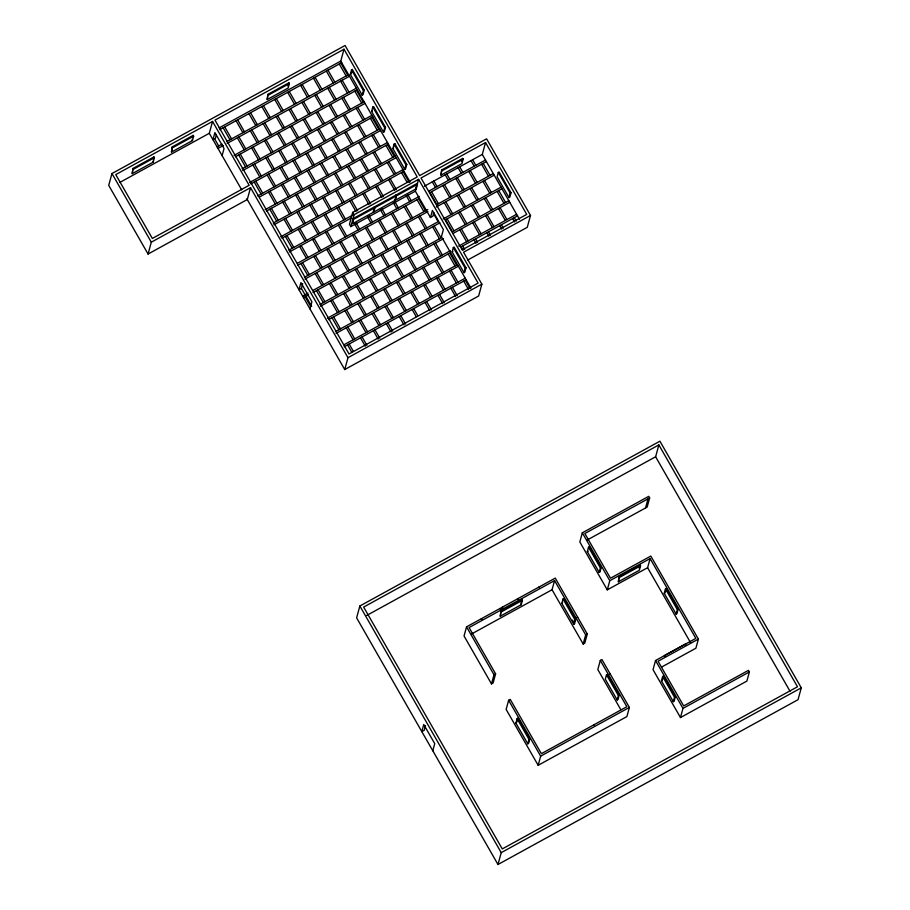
<?xml version="1.0" encoding="UTF-8"?>
<svg xmlns="http://www.w3.org/2000/svg" width="910" height="910" viewBox="0 0 910 910"><rect width="100%" height="100%" fill="white"/><g stroke="black" fill="none" stroke-linecap="round" stroke-linejoin="round"><path stroke-width="1.36" d="M467.763 259.998L527.265 227.318L530.507 215.454L486.588 138.832L419.647 175.607L345.061 45.5L111.964 173.537L108.722 185.39L148.068 254.038L247.281 199.54L250.523 187.688L151.31 242.185L148.068 254.038M132.974 168.452L132.223 173.651L153.198 162.139L154.404 157.737L153.938 156.941L132.974 168.452L132.223 173.651M153.335 159.136L153.938 156.941M172.229 146.897L171.478 152.095L192.454 140.572L193.659 136.17L193.193 135.374L172.229 146.897L171.478 152.095M192.59 137.581L193.193 135.374M241.707 189.826L209.3 133.292L212.542 121.439L115.752 174.606L152.357 238.454L249.147 185.287L212.542 121.439M216.352 134.794L215.386 138.354L212.963 139.674L214.908 132.564L224.053 148.523L222.108 155.644M267.938 94.322L267.199 99.52L288.163 88.008L289.369 83.595L288.914 82.799L267.938 94.322L267.199 99.52M288.004 86.109L288.914 82.799M410.091 182L340.772 61.072L344.014 49.22L214.965 120.109L349.019 353.979L478.068 283.09L418.6 179.327L354.07 214.771L350.828 226.624L415.347 191.18L418.6 179.327M350.316 74.324L351.522 69.922L352.329 69.478L364.227 90.238L363.022 94.64L362.214 95.084L350.316 74.324L351.123 73.881M351.431 72.789L352.329 69.478M311.686 306.363L301.392 288.413L302.689 283.67M362.214 95.084L363.42 90.681L351.522 69.922M309.957 308.888L311.902 301.779L300.926 282.623L298.98 289.733L301.392 288.413M371.599 111.441L372.804 107.039L373.612 106.595L385.499 127.354L384.293 131.757L383.497 132.2L371.599 111.441L372.406 110.997M344.014 49.22L417.224 176.938L352.693 212.371L349.451 224.235L350.828 226.624M353.41 218.445L352.659 223.644L373.635 212.121L374.829 207.719L374.374 206.923L353.41 218.445L352.659 223.644M383.497 132.2L384.691 127.798L372.804 107.039M373.475 210.233L374.374 206.923M373.578 211.109L374.784 206.706L395.748 195.184L396.214 195.98L395.008 200.382L374.033 211.905L374.784 206.706M392.87 148.557L394.075 144.155L394.883 143.712L406.781 164.471L405.576 168.873L404.768 169.317L392.87 148.557L393.677 148.114M394.28 145.918L394.883 143.712M530.507 215.454L463.565 252.229L481.868 284.159L478.626 296.012L344.731 369.551L347.973 357.698L250.523 187.688M395.554 197.163L396.157 194.968L417.121 183.445L416.382 188.643L395.406 200.166L394.951 199.37M395.406 200.166L396.157 194.968M404.768 169.317L405.974 164.903L394.075 144.155M416.223 186.743L417.121 183.445M441.725 169.931L440.975 175.13L461.95 163.618L463.156 159.216L462.701 158.408L441.725 169.931L440.975 175.13M433.842 212.633L432.864 216.193L430.453 217.524L432.398 210.415L443.375 229.57L441.43 236.68L470.936 288.163M461.791 161.718L462.701 158.408M452.122 251.922L453.328 247.52L454.135 247.076L466.022 267.836L464.817 272.238L464.02 272.681L452.122 251.922L452.93 251.478M519.508 219.333L482.3 154.416L485.542 142.551L421.012 177.996L462.189 249.84L526.719 214.396L485.542 142.551M359.86 606.003L356.618 617.856L497.986 864.5L798.036 699.688L801.278 687.835L659.909 441.202L359.86 606.003L501.228 852.647L497.986 864.5M464.02 272.681L465.215 268.268L453.328 247.52M498.305 172.434L497.11 176.836L508.997 197.595L509.805 197.151L511.01 192.749L499.112 171.99L498.305 172.434L510.203 193.193L508.997 197.595M425.527 725.532L424.231 730.275L421.808 731.606L423.753 724.485L434.741 743.641L432.796 750.761M466.546 626.854L464.043 635.988L491.491 683.888L493.106 683L495.609 673.855L469.071 627.559L554.565 580.591L585.676 634.873L583.173 644.018L584.789 643.131L587.291 633.986L555.259 578.112L466.546 626.854L493.993 674.742L491.491 683.888M501.012 611.019L500.261 616.218L521.237 604.706L522.431 600.304L521.976 599.508L501.012 611.019L500.261 616.218M521.077 602.807L521.976 599.508M600.316 660.41L626.854 706.706L541.359 753.673L510.248 699.392L508.633 700.279L506.131 709.425L538.163 765.299L626.888 716.568L629.379 707.423L601.931 659.534L600.316 660.41L597.813 669.555L620.859 709.766M583.173 644.018L552.063 589.737L554.565 580.591M515.902 723.075L517.107 718.672L517.915 718.229L529.813 738.977L528.608 743.379L527.8 743.823L515.902 723.075L516.709 722.631M517.016 721.528L517.915 718.229M561.834 603.387L563.04 598.985L563.847 598.541L575.746 619.301L574.54 623.703L573.732 624.146L561.834 603.387L562.642 602.943M587.303 539.948L647.146 507.086L649.649 497.941L648.728 496.337L582.32 532.816L579.829 541.962L607.277 589.851L647.601 567.703L650.104 558.558L609.78 580.705L607.277 589.851M527.8 743.823L529.006 739.42L517.107 718.672M587.314 551.619L588.52 547.217L589.327 546.774L601.214 567.521L600.009 571.924L599.201 572.367L587.314 551.619L588.122 551.176M573.732 624.146L574.938 619.744L563.04 598.985M538.163 765.299L540.654 756.153L508.633 700.279M599.201 572.367L600.407 567.965L588.52 547.217M619.13 576.576L618.39 581.774L639.355 570.263L640.56 565.849L640.105 565.053L619.13 576.576L618.39 581.774M790.028 691.259L655.621 456.774L658.863 444.922L363.647 607.072L502.274 848.928L797.49 686.777L658.863 444.922M645.531 507.962L648.034 498.828M606.504 674.81L605.309 679.213L617.196 699.972L618.004 699.528L619.209 695.126L607.311 674.367L606.504 674.81L618.402 695.57L617.196 699.972M639.195 568.363L639.798 566.157M664.243 593.32L665.449 588.918L666.256 588.474L678.143 609.222L676.949 613.636L676.141 614.079L664.243 593.32L665.051 592.876M665.346 591.773L666.256 588.474M650.104 558.558L695.854 638.376L655.53 660.523L653.027 669.669L680.475 717.558L746.883 681.089L749.385 671.944L748.475 670.34L683.683 705.933L658.055 661.24L698.391 639.082L650.809 556.067L610.473 578.225L584.857 533.522L649.649 497.941M676.141 614.079L677.347 609.666L665.449 588.918M661.433 680.919L662.639 676.517L663.435 676.073L675.334 696.832L674.128 701.235L673.32 701.678L661.433 680.919L662.241 680.475M662.537 679.383L663.435 676.073M673.32 701.678L674.526 697.276L662.639 676.517M698.391 639.082L695.888 648.227L661.672 667.019M680.475 717.558L682.978 708.412L655.53 660.523M133.429 169.249L154.404 157.737M172.684 147.693L193.659 136.17M268.393 95.118L289.369 83.595M119.961 182.364L209.3 133.292M219.162 127.878L340.772 61.072M219.731 129.664L341.694 62.676M217.081 146.863L222.085 144.11M226.601 141.63L348.553 74.643M217.99 148.455L223.371 145.509M227.193 143.405L349.463 76.247M234.052 155.382L356.333 88.213M235.292 156.804L357.243 89.817M363.42 90.681L364.227 90.238M242.151 168.771L364.114 101.784M242.743 170.545L365.024 103.387M249.613 182.523L371.883 115.354M250.841 183.934L372.804 116.946M257.712 195.912L379.663 128.924M384.691 127.798L385.499 127.354M259.43 197.06L380.585 130.517M265.163 209.653L387.444 142.495M266.402 211.075L388.354 144.087M273.262 223.052L395.224 156.065M273.853 224.827L396.134 157.657M405.974 164.903L406.781 164.471M280.724 236.793L402.993 169.635M281.952 238.215L403.915 171.228M288.823 250.182L352.215 215.363M289.414 251.956L351.203 218.025M353.865 219.242L374.829 207.719M375.238 207.503L396.214 195.98M396.612 195.764L417.588 184.241M442.18 170.727L463.156 159.216M424.39 186.22L482.3 154.416M297.411 263.308L419.203 196.412M428.712 191.191L485.496 160.001M297.513 265.356L418.668 198.812L425.527 210.779M486.418 161.593L429.952 192.601L436.823 204.579L493.277 173.571M304.372 277.322L427.78 209.539M304.964 279.097L427.893 211.575M436.277 206.968L494.198 175.164M302.632 296.125L308.012 293.168M312.96 290.449L438.142 221.687L433.342 213.315M443.147 218.946L501.057 187.142M303.553 297.718L308.547 294.976M313.074 292.485L439.86 222.848M501.967 188.734L445.513 219.742L452.372 231.72L508.838 200.7M510.203 193.193L511.01 192.749M319.933 304.463L441.077 237.919L434.218 225.942M320.525 306.238L443.443 238.716M452.964 233.495L509.748 202.304M327.384 318.204L450.313 250.694M458.697 246.087L516.618 214.271M328.624 319.626L449.779 253.082L456.638 265.06M517.528 215.875L461.063 246.883L463.053 250.341M335.483 331.604L457.446 264.617M336.086 333.378L458.356 266.209M465.215 268.268L466.022 267.836M344.071 344.731L465.226 278.187M344.185 346.767L466.136 279.779M347.973 357.698L481.868 284.159M366.628 615.501L655.621 456.774M500.318 609.302L502.786 607.948L502.32 607.152M501.467 611.816L522.431 600.304M471.528 633.986L552.063 589.737M600.407 567.965L601.214 567.521M619.585 577.372L640.56 565.849M576.906 617.617L577.713 617.173M574.938 619.744L575.746 619.301M493.993 674.742L495.609 673.855M585.676 634.873L587.291 633.986M677.347 609.666L678.143 609.222M609.381 674.287L610.189 673.844M529.006 739.42L529.813 738.977M618.402 695.57L619.209 695.126M540.654 756.153L629.379 707.423M674.526 697.276L675.334 696.832M682.978 708.412L749.385 671.944M501.228 852.647L801.278 687.835M483.187 163.368L490.058 175.334M498.748 190.508L505.607 202.475M514.298 217.638L516.288 221.107M481.572 164.255L488.442 176.221M497.133 191.396L503.992 203.362M512.683 218.525L514.673 221.983M472.62 159.728L475.828 165.313M484.518 180.476L491.377 192.454M500.068 207.617L506.938 219.594M471.005 160.615L474.212 166.2M482.903 181.363L489.762 193.341M498.452 208.504L505.323 220.482M470.288 170.454L477.147 182.432M485.838 197.595L492.708 209.562M501.399 224.736L503.378 228.194M468.673 171.342L475.532 183.308M484.222 198.482L491.093 210.449M499.783 225.623L501.763 229.081M459.709 166.814L462.917 172.399M471.608 187.574L478.478 199.54M487.168 214.703L494.028 226.681M458.105 167.702L461.302 173.287M469.992 188.45L476.863 200.427M485.553 215.59L492.412 227.568M457.377 177.541L464.236 189.519M472.938 204.682L479.798 216.66M488.488 231.822L490.479 235.28M455.762 178.428L462.633 190.406M471.323 205.569L478.182 217.536M486.873 232.71L488.863 236.168M446.81 173.901L450.006 179.486M458.708 194.66L465.567 206.627M474.258 221.79L481.128 233.768M445.195 174.788L448.402 180.373M457.093 195.548L463.952 207.514M472.643 222.677L479.513 234.655M444.478 184.628L451.337 196.606M460.028 211.768L466.887 223.746M475.589 238.909L477.568 242.367M442.863 185.515L449.722 197.493M458.412 212.656L465.283 224.633M473.974 239.796L475.953 243.254M433.899 180.988L437.107 186.584M445.798 201.747L452.657 213.713M461.359 228.888L468.218 240.854M432.296 181.875L435.492 187.471M444.182 202.634L451.053 214.601M459.743 229.775L466.602 241.742M647.601 567.703L690.542 642.608M431.567 191.726L438.427 203.692M447.128 218.855L453.988 230.833M462.678 245.996L464.657 249.454M685.856 644.871L685.401 644.075L664.425 655.598L664.88 656.394M415.927 187.847L416.382 188.643M415.347 191.18L430.453 217.524M340.886 63.12L347.745 75.086M356.436 90.261L363.306 102.227M371.997 117.39L378.856 129.368M387.546 144.531L394.417 156.509M403.107 171.671L409.284 182.444M465.328 280.223L470.129 288.606M339.271 64.007L346.13 75.974M354.832 91.136L361.691 103.114M370.381 118.277L377.24 130.255M385.942 145.418L392.801 157.396M401.492 172.559L406.986 182.136M417.053 199.7L423.912 211.666M432.603 226.829L439.473 238.807M448.164 253.97L455.023 265.947M463.713 281.11L468.525 289.494M342.205 80.228L349.076 92.206M357.766 107.369L364.626 119.346M373.316 134.509L380.187 146.476M388.877 161.65L395.736 173.617M407.862 194.774L411.297 200.757M419.988 215.92L426.847 227.898M435.549 243.061L442.408 255.039M451.098 270.202L457.957 282.168M340.59 81.115L347.461 93.093M356.151 108.256L363.01 120.222M371.712 135.397L378.571 147.363M387.262 162.537L394.121 174.504M406.247 195.661L409.682 201.645M418.373 216.807L425.243 228.785M433.933 243.948L440.793 255.915M449.483 271.089L456.354 283.055M327.975 70.206L334.846 82.173M343.536 97.347L350.396 109.314M359.086 124.488L365.957 136.454M374.647 151.617L381.506 163.595M390.197 178.758L396.373 189.53M405.758 205.899L412.617 217.865M421.319 233.04L428.178 245.006M436.868 260.169L443.727 272.147M452.429 287.31L457.229 295.693M326.36 71.094L333.231 83.06M341.921 98.234L348.78 110.201M357.482 125.364L364.341 137.342M373.032 152.505L379.891 164.482M388.593 179.645L394.769 190.417M404.142 206.786L411.001 218.753M419.703 233.927L426.562 245.893M435.253 261.056L442.123 273.034M450.814 288.197L455.614 296.58M394.542 199.586L395.008 200.382M329.306 87.314L336.165 99.292M344.856 114.455L351.726 126.433M360.417 141.596L367.276 153.574M375.966 168.737L382.837 180.703M394.963 201.861L398.387 207.844M407.077 223.007L413.948 234.985M422.638 250.148L429.497 262.125M438.199 277.288L445.058 289.255M327.691 88.202L334.55 100.18M343.241 115.343L350.111 127.32M358.802 142.483L365.661 154.45M374.363 169.624L381.222 181.59M393.348 202.748L396.771 208.731M405.473 223.894L412.332 235.872M421.023 251.035L427.893 263.013M436.584 278.176L443.443 290.142M582.32 532.816L609.78 580.705M315.076 77.293L321.935 89.271M330.626 104.434L337.496 116.4M346.187 131.575L353.046 143.541M361.736 158.704L368.607 170.682M377.297 185.845L383.474 196.628M392.847 212.986L399.717 224.963M408.408 240.126L415.267 252.093M423.969 267.267L430.828 279.233M439.519 294.396L444.319 302.78M313.461 78.18L320.32 90.158M329.01 105.321L335.881 117.288M344.572 132.462L351.431 144.428M360.132 159.591L366.992 171.569M375.682 186.732L381.859 197.504M391.243 213.873L398.102 225.839M406.793 241.013L413.663 252.98M422.354 268.154L429.213 280.121M437.903 295.284L442.715 303.667M316.396 94.412L323.266 106.379M331.957 121.542L338.816 133.52M347.506 148.683L354.377 160.661M363.067 175.823L369.926 187.79M382.052 208.947L385.487 214.931M394.178 230.105L401.037 242.071M409.727 257.234L416.598 269.212M425.288 284.375L432.148 296.353M314.78 95.288L321.651 107.266M330.341 122.429L337.2 134.407M345.891 149.57L352.762 161.548M361.452 176.711L368.311 188.677M380.437 209.835L383.872 215.818M392.563 230.981L399.422 242.959M408.124 258.121L414.983 270.099M423.673 285.262L430.544 297.24M302.165 84.38L309.036 96.358M317.726 111.52L324.586 123.498M333.276 138.661L340.147 150.628M348.837 165.802L355.696 177.768M364.387 192.931L370.563 203.715M379.948 220.072L386.807 232.05M395.497 247.213L402.368 259.191M411.058 274.354L417.917 286.32M426.619 301.494L431.42 309.866M373.168 211.325L373.635 212.121M300.55 85.267L307.421 97.245M316.111 112.408L322.97 124.386M331.661 139.548L338.531 151.515M347.222 166.689L354.081 178.656M362.783 193.819L368.959 204.602M378.333 220.959L385.192 232.937M393.893 248.1L400.753 260.067M409.443 275.241L416.314 287.207M425.004 302.37L429.804 310.754M303.496 101.499L310.355 113.466M319.046 128.64L325.916 140.606M334.607 155.769L341.466 167.747M350.157 182.91L357.027 194.888M369.153 216.034L372.577 222.017M381.267 237.191L388.138 249.158M396.828 264.321L403.687 276.299M412.389 291.462L419.248 303.439M301.881 102.386L308.74 114.353M317.431 129.516L324.301 141.494M332.992 156.656L339.851 168.634M348.553 183.797L355.412 195.775M367.538 216.921L370.962 222.905M379.663 238.079L386.522 250.045M395.213 265.208L402.072 277.186M410.774 292.349L417.633 304.327M289.266 91.466L296.125 103.444M304.816 118.607L311.686 130.585M320.377 145.748L327.236 157.726M335.926 172.889L342.797 184.855M351.488 200.029L357.664 210.801M367.037 227.159L373.908 239.137M382.598 254.299L389.457 266.277M398.148 281.44L405.018 293.407M413.709 308.581L417.826 315.759M287.651 92.354L294.51 104.331M303.201 119.494L310.071 131.472M318.762 146.635L325.621 158.602M334.311 173.776L341.182 185.742M349.872 200.905L356.049 211.689M365.433 228.046L372.292 240.024M380.983 255.187L387.842 267.165M396.544 282.327L403.403 294.294M412.093 309.468L416.211 316.646M352.693 212.371L354.07 214.771M290.586 108.586L297.445 120.552M306.147 135.726L313.006 147.693M321.696 162.856L328.567 174.834M337.257 189.997L344.116 201.975M356.242 223.121L359.677 229.115M368.368 244.278L375.227 256.245M383.918 271.419L390.788 283.385M399.479 298.548L406.338 310.526M288.97 109.473L295.841 121.439M304.531 136.614L311.391 148.58M320.081 163.743L326.952 175.721M335.642 190.884L342.501 202.862M354.627 224.008L358.062 230.002M366.753 245.165L373.612 257.132M382.314 272.306L389.173 284.273M397.863 299.435L404.723 311.413M276.356 98.564L283.215 110.531M291.917 125.694L298.776 137.672M307.466 152.835L314.337 164.812M323.027 179.975L329.886 191.953M338.577 207.116L345.447 219.082M354.138 234.257L360.997 246.223M369.688 261.386L376.558 273.364M385.248 288.527L392.108 300.505M400.798 315.668L405.61 324.051M274.74 99.452L281.611 111.418M290.301 126.581L297.161 138.559M305.851 153.722L312.721 165.7M321.412 180.862L328.271 192.829M336.962 208.003L343.832 219.97M352.523 235.133L359.382 247.111M368.084 262.273L374.943 274.251M383.633 289.414L390.492 301.392M399.194 316.555L403.995 324.938M572.447 620.04L574.54 623.703M277.686 115.672L284.546 127.65M293.236 142.813L300.095 154.78M308.797 169.954L315.656 181.92M324.347 197.083L331.217 209.061M339.908 224.224L346.767 236.202M355.457 251.365L362.328 263.343M371.018 278.505L377.877 290.472M386.568 305.646L393.438 317.613M276.071 116.56L282.93 128.537M291.621 143.7L298.491 155.667M307.182 170.841L314.041 182.808M322.732 197.97L329.602 209.948M338.292 225.111L345.152 237.089M353.853 252.252L360.713 264.219M369.403 279.393L376.262 291.359M384.964 306.522L391.823 318.5M263.456 105.651L270.315 117.618M279.006 132.792L285.865 144.758M294.567 159.921L301.426 171.899M310.117 187.062L316.987 199.04M325.678 214.203L332.537 226.169M341.227 241.343L348.098 253.31M356.788 268.473L363.647 280.451M372.338 295.613L379.208 307.591M387.899 322.754L392.699 331.138M538.891 587.064L539.346 587.86M261.841 106.538L268.7 118.505M277.391 133.668L284.261 145.645M292.952 160.808L299.811 172.786M308.501 187.949L315.372 199.927M324.062 215.09L330.921 227.056M339.612 242.231L346.483 254.197M355.173 269.36L362.032 281.338M370.734 296.501L377.593 308.479M386.284 323.641L391.084 332.025M264.776 122.759L271.635 134.737M280.337 149.9L287.196 161.878M295.887 177.04L302.746 189.007M311.447 204.181L318.307 216.148M326.997 231.311L333.868 243.288M342.558 258.451L349.417 270.429M358.108 285.592L364.978 297.57M373.669 312.733L380.528 324.699M263.161 123.646L270.031 135.624M278.722 150.787L285.581 162.754M294.271 177.928L301.142 189.894M309.832 205.069L316.691 217.035M325.382 232.198L332.252 244.176M340.943 259.339L347.802 271.317M356.504 286.479L363.363 298.446M372.053 313.62L378.913 325.587M250.546 112.738L257.405 124.704M266.107 139.878L272.966 151.845M281.656 167.019L288.515 178.986M297.217 194.149L304.076 206.126M312.767 221.289L319.637 233.267M328.328 248.43L335.187 260.397M343.878 275.571L350.748 287.537M359.439 302.7L366.298 314.678M374.988 329.841L379.8 338.224M248.93 113.625L255.801 125.591M264.491 140.766L271.351 152.732M280.041 167.895L286.912 179.873M295.602 195.036L302.461 207.014M311.152 222.176L318.022 234.154M326.713 249.317L333.572 261.284M342.262 276.458L349.133 288.424M357.823 303.587L364.683 315.565M373.384 330.728L378.185 339.111M593.809 724.815L594.264 725.611M251.877 129.846L258.736 141.823M267.426 156.986L274.285 168.964M282.987 184.127L289.846 196.105M298.537 211.268L305.396 223.234M314.098 238.409L320.957 250.375M329.647 265.538L336.518 277.516M345.209 292.679L352.068 304.657M360.758 319.82L367.629 331.786M250.261 130.733L257.12 142.711M265.811 157.874L272.681 169.851M281.372 185.014L288.231 196.981M296.922 212.155L303.792 224.122M312.483 239.285L319.342 251.262M328.032 266.425L334.903 278.403M343.593 293.566L350.452 305.544M359.154 320.707L366.013 332.673M517.915 598.587L518.37 599.383M520.77 603.91L521.237 604.706M237.635 119.824L244.506 131.802M253.196 146.965L260.055 158.931M268.757 174.106L275.616 186.072M284.307 201.235L291.166 213.213M299.868 228.376L306.727 240.354M315.417 255.517L322.288 267.494M330.978 282.657L337.837 294.624M346.528 309.798L353.399 321.765M362.089 336.927L366.889 345.311M236.031 120.712L242.89 132.689M251.581 147.852L258.451 159.819M267.142 174.993L274.001 186.96M282.692 202.122L289.562 214.1M298.252 229.263L305.112 241.241M313.802 256.404L320.673 268.37M329.363 283.545L336.222 295.511M344.913 310.685L351.783 322.652M360.474 337.815L365.274 346.198M238.966 136.944L245.825 148.91M254.527 164.073L261.386 176.051M270.077 191.214L276.936 203.192M285.638 218.355L292.497 230.321M301.187 245.495L308.046 257.462M316.748 272.636L323.607 284.602M332.298 299.765L339.168 311.743M347.859 326.906L354.718 338.884M237.351 137.819L244.221 149.797M252.912 164.96L259.771 176.938M268.461 192.101L275.332 204.079M284.022 219.242L290.881 231.208M299.572 246.382L306.442 258.349M315.133 273.512L321.992 285.49M330.683 300.653L337.553 312.63M346.244 327.793L353.103 339.771M224.736 126.911L231.595 138.889M240.286 154.052L247.156 166.03M255.846 181.192L262.706 193.159M271.407 208.333L278.267 220.3M286.957 235.462L293.816 247.44M302.518 262.603L309.377 274.581M318.068 289.744L324.938 301.722M333.629 316.885L340.488 328.851M349.178 344.025L353.296 351.203M223.121 127.798L229.98 139.776M238.682 154.939L245.541 166.917M254.231 182.08L261.102 194.046M269.792 209.22L276.651 221.187M285.342 236.35L292.212 248.328M300.903 263.49L307.762 275.468M316.452 290.631L323.323 302.598M332.013 317.772L338.873 329.738M347.563 344.901L351.681 352.09M214.578 138.786L218.696 145.975M305.168 296.831L310.651 306.408M246.815 198.744L344.731 369.551M481.356 618.675L481.811 619.471M191.987 139.776L192.454 140.572M152.743 161.343L153.198 162.139M111.964 173.537L151.31 242.185"/></g></svg>
